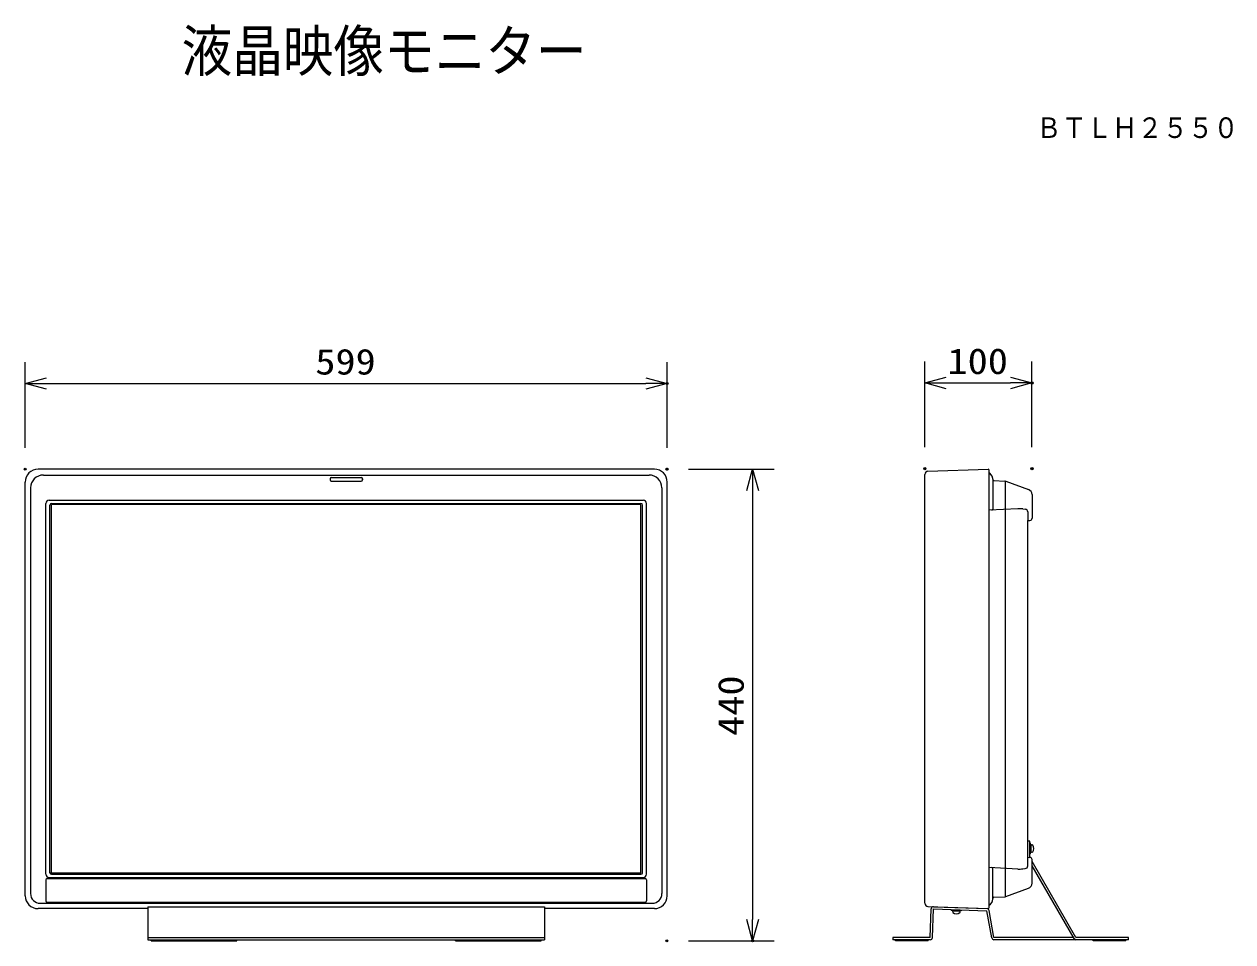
# Model space of a CAD drawing. Units: millimetres, scale not verified. Extents: x -62 to 63, y -116 to 117.
# Drawn here: x -50.2 to 62.6, y 31.7 to 117.3 of the extents above; entities that cross this region are included whole.
import ezdxf
from ezdxf.enums import TextEntityAlignment as Align

# ---------------------------------------------------------------- set-up
doc = ezdxf.new("R2010")
doc.units = ezdxf.units.MM
doc.header["$LTSCALE"] = 0.392256
doc.header["$PDMODE"] = 32
doc.header["$PDSIZE"] = 0.196
for name, color, linetype in [('0-0_MOJI1', 2, 'Continuous'), ('0-1_TOUROKU', 1, 'Continuous'), ('0-2_GAIKEI', 1, 'Continuous'), ('0-3_WAKU', 3, 'Continuous'), ('0-4_DEFPOINTS', 7, 'Continuous')]:
    doc.layers.add(name, color=color, linetype=linetype)
doc.styles.add('ＭＳ ゴシック', font='')
doc.styles.get('ＭＳ ゴシック').set_extended_font_data('MS Gothic')

# ---------------------------------------------------------------- blocks, each defined once
blk = doc.blocks.new('_OPEN30')
at = {"layer": '0-3_WAKU', "color": 7}
blk.add_line((0, 0), (-1, 0), dxfattribs=at)
blk.add_lwpolyline([(-1, 0.2679), (0, 0), (-1, -0.2679)], dxfattribs=at)

msp = doc.modelspace()

# ---------------------------------------------------------------- linework, layer by layer
at = {"layer": '0-2_GAIKEI', "color": 7}
for p, q in [((8.614, 75.8106), (-48.8861, 75.8106)), ((34.1395, 75.6147), (39.75, 75.8106)), ((39.75, 75.8106), (39.75, 75.8056)), ((39.75, 75.8056), (39.7535, 75.8055)), ((39.85, 34.9133), (39.85, 75.7079)), ((-50.0861, 36.0106), (-50.0861, 74.6106)), ((9.814, 36.0106), (9.814, 74.6106)), ((33.85, 35.3064), (33.85, 75.3149)), ((40.1205, 75.1501), (39.9281, 75.4492)), ((40.2948, 74.7557), (41.3052, 74.7027)), ((41.401, 74.6818), (43.521, 73.9102)), ((43.85, 73.4403), (43.85, 71.2332)), ((42.5178, 72.1162), (39.85, 71.9764)), ((43.0034, 72.1022), (43.2274, 72.0776)), ((43.45, 71.8291), (43.45, 71.0225)), ((43.45, 71.0225), (43.6605, 71.0335)), ((43.45, 38.7922), (43.45, 71.0225)), ((43.45, 39.5988), (43.6605, 39.5877)), ((42.5178, 38.5051), (39.85, 38.6449)), ((43.0034, 38.519), (43.2274, 38.5437)), ((43.85, 37.1809), (43.85, 39.3881)), ((47.95, 32.1106), (43.85, 39.212)), ((47.7768, 32.0106), (43.85, 38.812)), ((41.401, 35.9395), (43.521, 36.7111)), ((-38.636, 34.9852), (-1.636, 34.9852)), ((-38.636, 34.9852), (-38.636, 31.9106)), ((-1.636, 34.9852), (-1.636, 31.9106)), ((34.1395, 35.0065), (39.75, 34.8106)), ((34.657, 34.9851), (39.657, 34.8105)), ((40.1205, 35.4711), (39.9281, 35.1721)), ((40.2948, 35.8656), (41.3052, 35.9185)), ((-38.636, 34.8106), (-48.8861, 34.8106)), ((8.614, 34.8106), (-1.636, 34.8106)), ((34.3565, 32.1106), (34.4501, 34.7922)), ((34.5564, 32.1036), (34.65, 34.7852)), ((34.65, 34.7852), (39.65, 34.6106)), ((40.0969, 32.0759), (39.65, 34.6106)), ((40.2939, 32.1106), (39.847, 34.6454)), ((-38.636, 31.9106), (-1.636, 31.9106)), ((30.85, 32.1106), (30.85, 31.9106)), ((34.3565, 32.1106), (30.85, 32.1106)), ((34.3565, 31.9106), (30.85, 31.9106)), ((47.7191, 32.1106), (40.2939, 32.1106)), ((52.85, 31.9106), (40.2939, 31.9106)), ((52.85, 32.1106), (47.95, 32.1106)), ((52.85, 31.9106), (52.85, 32.1106))]:
    msp.add_line(p, q, dxfattribs=at)
at = {"layer": '0-2_GAIKEI'}
for p, q in [((-48.3903, 75.2649), (8.1182, 75.2649)), ((-21.646, 74.9106), (-21.646, 74.8106)), ((-21.536, 75.0206), (-18.736, 75.0206)), ((-21.536, 74.7006), (-18.736, 74.7006)), ((-18.626, 74.9106), (-18.626, 74.8106)), ((-18.621, 74.8106), (-18.621, 74.9106)), ((40.2, 74.8796), (40.2, 72.0896)), ((41.35, 74.697), (41.35, 35.9243)), ((-49.5903, 74.0649), (-49.5903, 36.2064)), ((9.3182, 74.0649), (9.3182, 36.2064)), ((-48.1611, 38.0106), (-48.1611, 72.6106)), ((-47.8611, 72.9106), (7.589, 72.9106)), ((-47.7861, 38.1606), (-47.7861, 72.4606)), ((7.368, 72.5006), (-47.6401, 72.5006)), ((-47.6401, 38.1206), (-47.6401, 72.5006)), ((-47.6361, 72.6106), (7.364, 72.6106)), ((7.368, 38.1206), (7.368, 72.5006)), ((7.514, 38.1606), (7.514, 72.4606)), ((7.889, 38.0106), (7.889, 72.6106)), ((43.65, 41.1106), (43.45, 41.1106)), ((43.65, 39.5883), (43.65, 41.1106)), ((43.71, 40.9106), (43.65, 40.9106)), ((43.71, 39.9106), (43.71, 40.9106)), ((43.78, 40.7606), (43.71, 40.7606)), ((43.78, 40.0606), (43.78, 40.7606)), ((43.8373, 40.7606), (43.83, 40.7606)), ((43.71, 39.9106), (43.65, 39.9106)), ((43.71, 40.4546), (43.78, 40.4184)), ((43.71, 40.3983), (43.78, 40.3621)), ((43.78, 40.0606), (43.71, 40.0606)), ((43.8373, 40.0606), (43.83, 40.0606)), ((40.2, 35.7416), (40.2, 38.5317)), ((-48.1611, 37.4856), (-48.1611, 35.5356)), ((-48.0361, 37.6106), (7.764, 37.6106)), ((-47.8611, 37.7106), (7.589, 37.7106)), ((7.368, 38.1206), (-47.6401, 38.1206)), ((-47.6361, 38.0106), (7.364, 38.0106)), ((7.889, 37.4856), (7.889, 35.5356)), ((-48.6903, 35.3064), (8.4182, 35.3064)), ((-48.0361, 35.4106), (7.764, 35.4106)), ((36.2982, 34.6676), (36.3003, 34.7276)), ((36.2982, 34.6676), (37.2976, 34.6327)), ((36.4437, 34.5352), (36.4439, 34.5425)), ((36.4457, 34.5924), (36.4481, 34.6624)), ((36.4457, 34.5924), (37.1453, 34.568)), ((36.7856, 34.6506), (36.7469, 34.5819)), ((36.8419, 34.6487), (36.8032, 34.58)), ((37.1433, 34.5108), (37.1435, 34.518)), ((37.1453, 34.568), (37.1477, 34.638)), ((37.2976, 34.6327), (37.2997, 34.6927)), ((-38.636, 32.1106), (-1.636, 32.1106)), ((-38.336, 31.8106), (-38.336, 31.9106)), ((-38.336, 31.8106), (-30.336, 31.8106)), ((-30.336, 31.8106), (-30.336, 31.9106)), ((-9.936, 31.8106), (-9.936, 31.9106)), ((-9.936, 31.8106), (-1.936, 31.8106)), ((-1.936, 31.8106), (-1.936, 31.9106)), ((31.1, 31.8106), (31.1, 31.9106)), ((34.15, 31.8106), (31.1, 31.8106)), ((34.15, 31.8106), (34.15, 31.9106)), ((49.55, 31.8106), (49.55, 31.9106)), ((52.6, 31.8106), (49.55, 31.8106)), ((52.6, 31.8106), (52.6, 31.9106))]:
    msp.add_line(p, q, dxfattribs=at)
at = {"layer": '0-2_GAIKEI', "color": 7}
msp.add_lwpolyline([(39.75, 34.8106), (39.75, 34.8156), (39.7535, 34.8157)], dxfattribs=at)
for centre, radius, start, end in [((-48.8861, 74.6106), 1.2, 90, 180), ((8.614, 74.6106), 1.2, 0, 90), ((34.15, 75.3149), 0.3, 92, 180), ((39.75, 75.7056), 0.1, 0, 88), ((39.844, 75.3951), 0.1, 32.75348, 86.57396), ((39.7, 74.8796), 0.5, 0, 32.75348), ((40.3, 74.8555), 0.1, 180, 267), ((41.2895, 74.4031), 0.3, 70, 87), ((43.35, 73.4403), 0.5, 0, 70), ((42.6748, 69.1203), 3, 83.71162, 93), ((43.2, 71.8291), 0.25, 0, 83.71162), ((43.65, 71.2332), 0.2, 273, 0), ((43.65, 39.3881), 0.2, 0, 87), ((42.6748, 41.501), 3, 267, 276.28838), ((43.2, 38.7922), 0.25, 276.28838, 0), ((43.35, 37.1809), 0.5, 290, 0), ((-48.8861, 36.0106), 1.2, 180, 270), ((8.614, 36.0106), 1.2, 270, 0), ((34.15, 35.3064), 0.3, 180, 268), ((34.65, 34.7852), 0.2, 88, 178), ((39.844, 35.2262), 0.1, 273.42604, 327.24652), ((39.7, 35.7416), 0.5, 327.24652, 0), ((40.3, 35.7657), 0.1, 93, 180), ((41.2895, 36.2181), 0.3, 273, 290), ((39.65, 34.6106), 0.2, 10, 88), ((39.75, 34.9157), 0.1, 272, 0), ((34.3565, 32.1106), 0.2, 270, 358), ((40.2939, 32.1106), 0.2, 190, 270), ((47.95, 32.1106), 0.2, 210, 270)]:
    msp.add_arc(centre, radius, start, end, dxfattribs=at)
at = {"layer": '0-2_GAIKEI'}
for centre, radius, start, end in [((-48.3903, 74.0649), 1.2, 90, 180), ((-21.536, 74.9106), 0.11, 90, 180), ((-21.536, 74.8106), 0.11, 180, 270), ((-18.736, 74.9106), 0.11, 0, 90), ((-18.736, 74.8106), 0.11, 270, 0), ((8.1182, 74.0649), 1.2, 0, 90), ((-47.8611, 72.6106), 0.3, 90, 180), ((-47.6361, 72.4606), 0.15, 90, 180), ((7.364, 72.4606), 0.15, 0, 90), ((7.589, 72.6106), 0.3, 0, 90), ((40.1, 72.0896), 0.1, 273, 0), ((43.83, 40.7106), 0.05, 90, 180), ((43.8373, 40.6606), 0.1, 40.70571, 90), ((43.5467, 40.4106), 0.4833, 319.29429, 40.70571), ((43.83, 40.1106), 0.05, 180, 270), ((43.8373, 40.1606), 0.1, 270, 319.29429), ((40.1, 38.5317), 0.1, 0, 87), ((-47.8611, 38.0106), 0.3, 180, 270), ((-48.0361, 37.4856), 0.125, 90, 180), ((-47.6361, 38.1606), 0.15, 180, 270), ((7.364, 38.1606), 0.15, 270, 0), ((7.589, 38.0106), 0.3, 270, 0), ((7.764, 37.4856), 0.125, 0, 90), ((-48.6903, 36.2064), 0.9, 180, 270), ((8.4182, 36.2064), 0.9, 270, 0), ((-48.0361, 35.5356), 0.125, 180, 270), ((7.764, 35.5356), 0.125, 270, 0), ((36.5436, 34.5317), 0.1, 178, 227.29429), ((36.4939, 34.5407), 0.05, 88, 178), ((36.8036, 34.8134), 0.4833, 227.29429, 308.70571), ((37.0935, 34.5198), 0.05, 358, 88), ((37.0433, 34.5143), 0.1, 308.70571, 358)]:
    msp.add_arc(centre, radius, start, end, dxfattribs=at)
at = {"layer": '0-3_WAKU'}
for p, q in [((-50.0861, 77.809), (-50.0861, 85.809)), ((9.8138, 77.809), (9.8138, 85.809)), ((33.85, 77.8549), (33.85, 85.8549)), ((43.8497, 77.8549), (43.8497, 85.8549)), ((-48.0861, 83.809), (7.8138, 83.809)), ((35.85, 83.8549), (41.8497, 83.8549)), ((11.7857, 75.8106), (19.7857, 75.8106)), ((17.7857, 73.8106), (17.7857, 33.8106)), ((11.7857, 31.8106), (19.7857, 31.8106))]:
    msp.add_line(p, q, dxfattribs=at)
at = {"layer": '0-4_DEFPOINTS'}
for p in [(9.8138, 83.809), (43.8497, 83.8549), (-50.0861, 75.809), (9.7857, 75.8106), (9.8138, 75.809), (33.85, 75.8549), (43.8497, 75.8549), (9.7857, 31.8106), (17.7857, 31.8106)]:
    msp.add_point(p, dxfattribs=at)

# ---------------------------------------------------------------- block references
at = {"layer": '0-3_WAKU', "xscale": 2, "yscale": 2}
for p, rotation in [((-50.0861, 83.809), 180), ((33.85, 83.8549), 180), ((17.7857, 75.8106), 90), ((17.7857, 31.8106), 270)]:
    msp.add_blockref('_OPEN30', p, dxfattribs=dict(at, rotation=rotation))
for p in [(9.8138, 83.809), (43.8497, 83.8549)]:
    msp.add_blockref('_OPEN30', p, dxfattribs=at)

# ---------------------------------------------------------------- texts
at = {"layer": '0-0_MOJI1', "style": 'ＭＳ ゴシック', "width": 0.9}
msp.add_text('液晶映像モニター', height=3.848, dxfattribs=at).set_placement((-35.5, 111.7599), align=Align.BOTTOM_LEFT)
at = {"layer": '0-1_TOUROKU', "style": 'ＭＳ ゴシック', "width": 0.9}
msp.add_text('ＢＴＬＨ２５５０', height=1.924, dxfattribs=at).set_placement((44.2333, 106.13), align=Align.BOTTOM_LEFT)
at = {"layer": '0-3_WAKU', "style": 'ＭＳ ゴシック', "width": 1.15}
for s, p in [('599', (-23.0232, 83.9186)), ('100', (35.9627, 83.9645))]:
    msp.add_text(s, height=2.404, dxfattribs=at).set_placement(p, align=Align.BOTTOM_LEFT)
msp.add_text('440', height=2.404, rotation=90, dxfattribs=at).set_placement((17.6761, 50.9235), align=Align.BOTTOM_LEFT)

doc.saveas('drawing.dxf')
